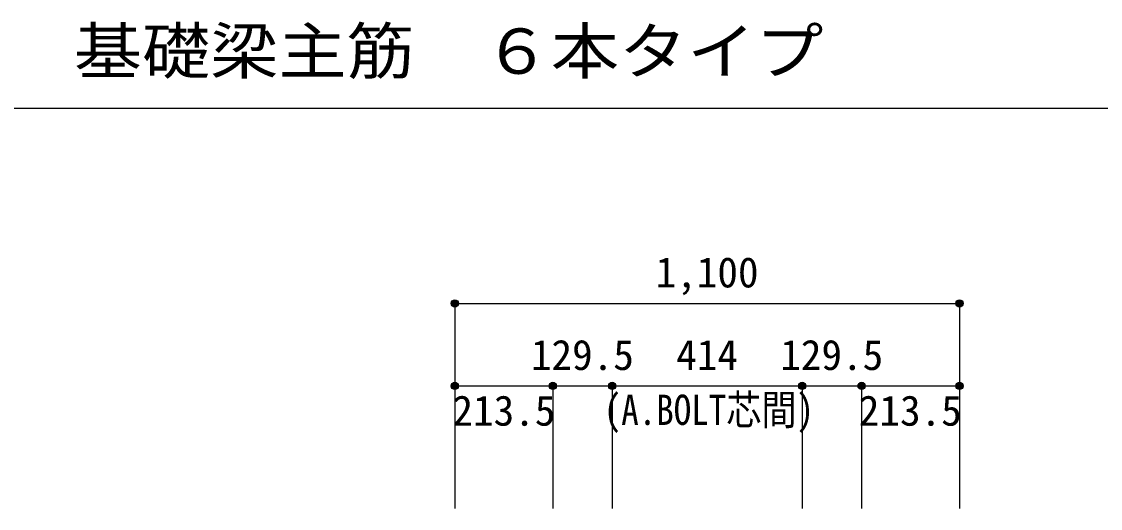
# Model space of a CAD drawing. Units: millimetres at full size, sheet at 1:30. Extents: x -5973 to 5980, y -4195 to 4201.
# Drawn here: x -942 to 1409, y -1095 to -33 of the extents above; entities that cross this region are included whole.
import ezdxf
from ezdxf.enums import TextEntityAlignment as Align

# ---------------------------------------------------------------- set-up
doc = ezdxf.new("R2010")
doc.units = ezdxf.units.MM
doc.header["$LTSCALE"] = 30
doc.header["$PDMODE"] = 32
doc.header["$PDSIZE"] = 15
for name, color, linetype in [('0-7_文字', 4, 'Continuous'), ('0-D_寸法', 4, 'Continuous'), ('6-7_文字', 7, 'Continuous'), ('F-0_枠', 6, 'Continuous')]:
    doc.layers.add(name, color=color, linetype=linetype)
doc.styles.add('ＭＳ ゴシック', font='')
doc.styles.get('ＭＳ ゴシック').set_extended_font_data('MS Gothic')

msp = doc.modelspace()

# ---------------------------------------------------------------- linework, layer by layer
at = {"layer": '0-D_寸法'}
for p, q in [((2.44, -647.85), (1102.44, -647.85)), ((2.44, -647.85), (2.44, -827.85)), ((2.44, -647.85), (2.44, -827.85)), ((2.44, -647.85), (1102.44, -647.85)), ((1102.44, -647.85), (1102.44, -827.85)), ((2.44, -827.85), (2.44, -1094.89)), ((2.44, -827.85), (2.44, -1094.89)), ((2.44, -827.85), (215.94, -827.85)), ((2.44, -827.85), (2.44, -1094.89)), ((215.94, -827.85), (215.94, -1094.89)), ((215.94, -827.85), (345.44, -827.85)), ((345.44, -827.85), (345.44, -1094.89)), ((345.44, -827.85), (759.44, -827.85)), ((759.44, -827.85), (759.44, -1094.89)), ((759.44, -827.85), (888.94, -827.85)), ((888.94, -827.85), (888.94, -1094.89)), ((888.94, -827.85), (1102.44, -827.85)), ((1102.44, -827.85), (1102.44, -1094.89))]:
    msp.add_line(p, q, dxfattribs=at)
for centre, radius in [((2.44, -647.85), 8), ((2.44, -647.85), 7.2), ((2.44, -647.85), 6.4), ((2.44, -647.85), 5.6), ((2.44, -647.85), 4.8), ((2.44, -647.85), 4), ((2.44, -647.85), 3.2), ((2.44, -647.85), 2.4), ((2.44, -647.85), 1.6), ((2.44, -647.85), 0.8), ((1102.44, -647.85), 8), ((1102.44, -647.85), 7.2), ((1102.44, -647.85), 6.4), ((1102.44, -647.85), 5.6), ((1102.44, -647.85), 4.8), ((1102.44, -647.85), 4), ((1102.44, -647.85), 3.2), ((1102.44, -647.85), 2.4), ((1102.44, -647.85), 1.6), ((1102.44, -647.85), 0.8), ((2.44, -827.85), 8), ((2.44, -827.85), 7.2), ((2.44, -827.85), 6.4), ((2.44, -827.85), 5.6), ((215.94, -827.85), 8), ((215.94, -827.85), 7.2), ((215.94, -827.85), 6.4), ((215.94, -827.85), 5.6), ((345.44, -827.85), 8), ((345.44, -827.85), 7.2), ((345.44, -827.85), 6.4), ((345.44, -827.85), 5.6), ((759.44, -827.85), 8), ((759.44, -827.85), 7.2), ((759.44, -827.85), 6.4), ((759.44, -827.85), 5.6), ((888.94, -827.85), 8), ((888.94, -827.85), 7.2), ((888.94, -827.85), 6.4), ((888.94, -827.85), 5.6), ((1102.44, -827.85), 8), ((1102.44, -827.85), 7.2), ((1102.44, -827.85), 6.4), ((1102.44, -827.85), 5.6), ((2.44, -827.85), 4.8), ((2.44, -827.85), 4), ((2.44, -827.85), 3.2), ((2.44, -827.85), 2.4), ((2.44, -827.85), 1.6), ((2.44, -827.85), 0.8), ((215.94, -827.85), 4.8), ((215.94, -827.85), 4), ((215.94, -827.85), 3.2), ((215.94, -827.85), 2.4), ((215.94, -827.85), 1.6), ((215.94, -827.85), 0.8), ((345.44, -827.85), 4.8), ((345.44, -827.85), 4), ((345.44, -827.85), 3.2), ((345.44, -827.85), 2.4), ((345.44, -827.85), 1.6), ((345.44, -827.85), 0.8), ((759.44, -827.85), 4.8), ((759.44, -827.85), 4), ((759.44, -827.85), 3.2), ((759.44, -827.85), 2.4), ((759.44, -827.85), 1.6), ((759.44, -827.85), 0.8), ((888.94, -827.85), 4.8), ((888.94, -827.85), 4), ((888.94, -827.85), 3.2), ((888.94, -827.85), 2.4), ((888.94, -827.85), 1.6), ((888.94, -827.85), 0.8), ((1102.44, -827.85), 4.8), ((1102.44, -827.85), 4), ((1102.44, -827.85), 3.2), ((1102.44, -827.85), 2.4), ((1102.44, -827.85), 1.6), ((1102.44, -827.85), 0.8)]:
    msp.add_circle(centre, radius, dxfattribs=at)
at = {"layer": '0-D_寸法', "color": 7}
for p in [(2.44, -647.85), (1102.44, -647.85), (2.44, -827.85), (215.94, -827.85), (345.44, -827.85), (759.44, -827.85), (888.94, -827.85), (1102.44, -827.85)]:
    msp.add_point(p, dxfattribs=at)
at = {"layer": 'F-0_枠', "color": 2}
msp.add_line((-5972.88, -222.05), (3723.6, -222.05), dxfattribs=at)

# ---------------------------------------------------------------- texts
at = {"layer": '0-7_文字', "style": 'ＭＳ ゴシック', "width": 0.85}
msp.add_text('(A.BOLT芯間)', height=65.98, dxfattribs=at).set_placement((326.92, -932.62), align=Align.BOTTOM_LEFT)
at = {"layer": '0-D_寸法', "style": 'ＭＳ ゴシック'}
for s, p in [('1,100', (439.94, -632.85)), ('129.5', (168.19, -812.85)), ('129.5', (711.69, -812.85)), ('414', (484.94, -812.85)), ('213.5', (-2.78, -934.27)), ('213.5', (882.93, -934.27))]:
    msp.add_text(s, height=65.98, dxfattribs=at).set_placement(p, align=Align.BOTTOM_LEFT)
at = {"layer": '6-7_文字', "color": 2, "style": 'ＭＳ ゴシック', "width": 1.1}
msp.add_text('\u3000\u3000基礎梁主筋\u3000６本タイプ', height=98.97, dxfattribs=at).set_placement((-1124.64, -177.05), align=Align.BOTTOM_LEFT)

doc.saveas('drawing.dxf')
